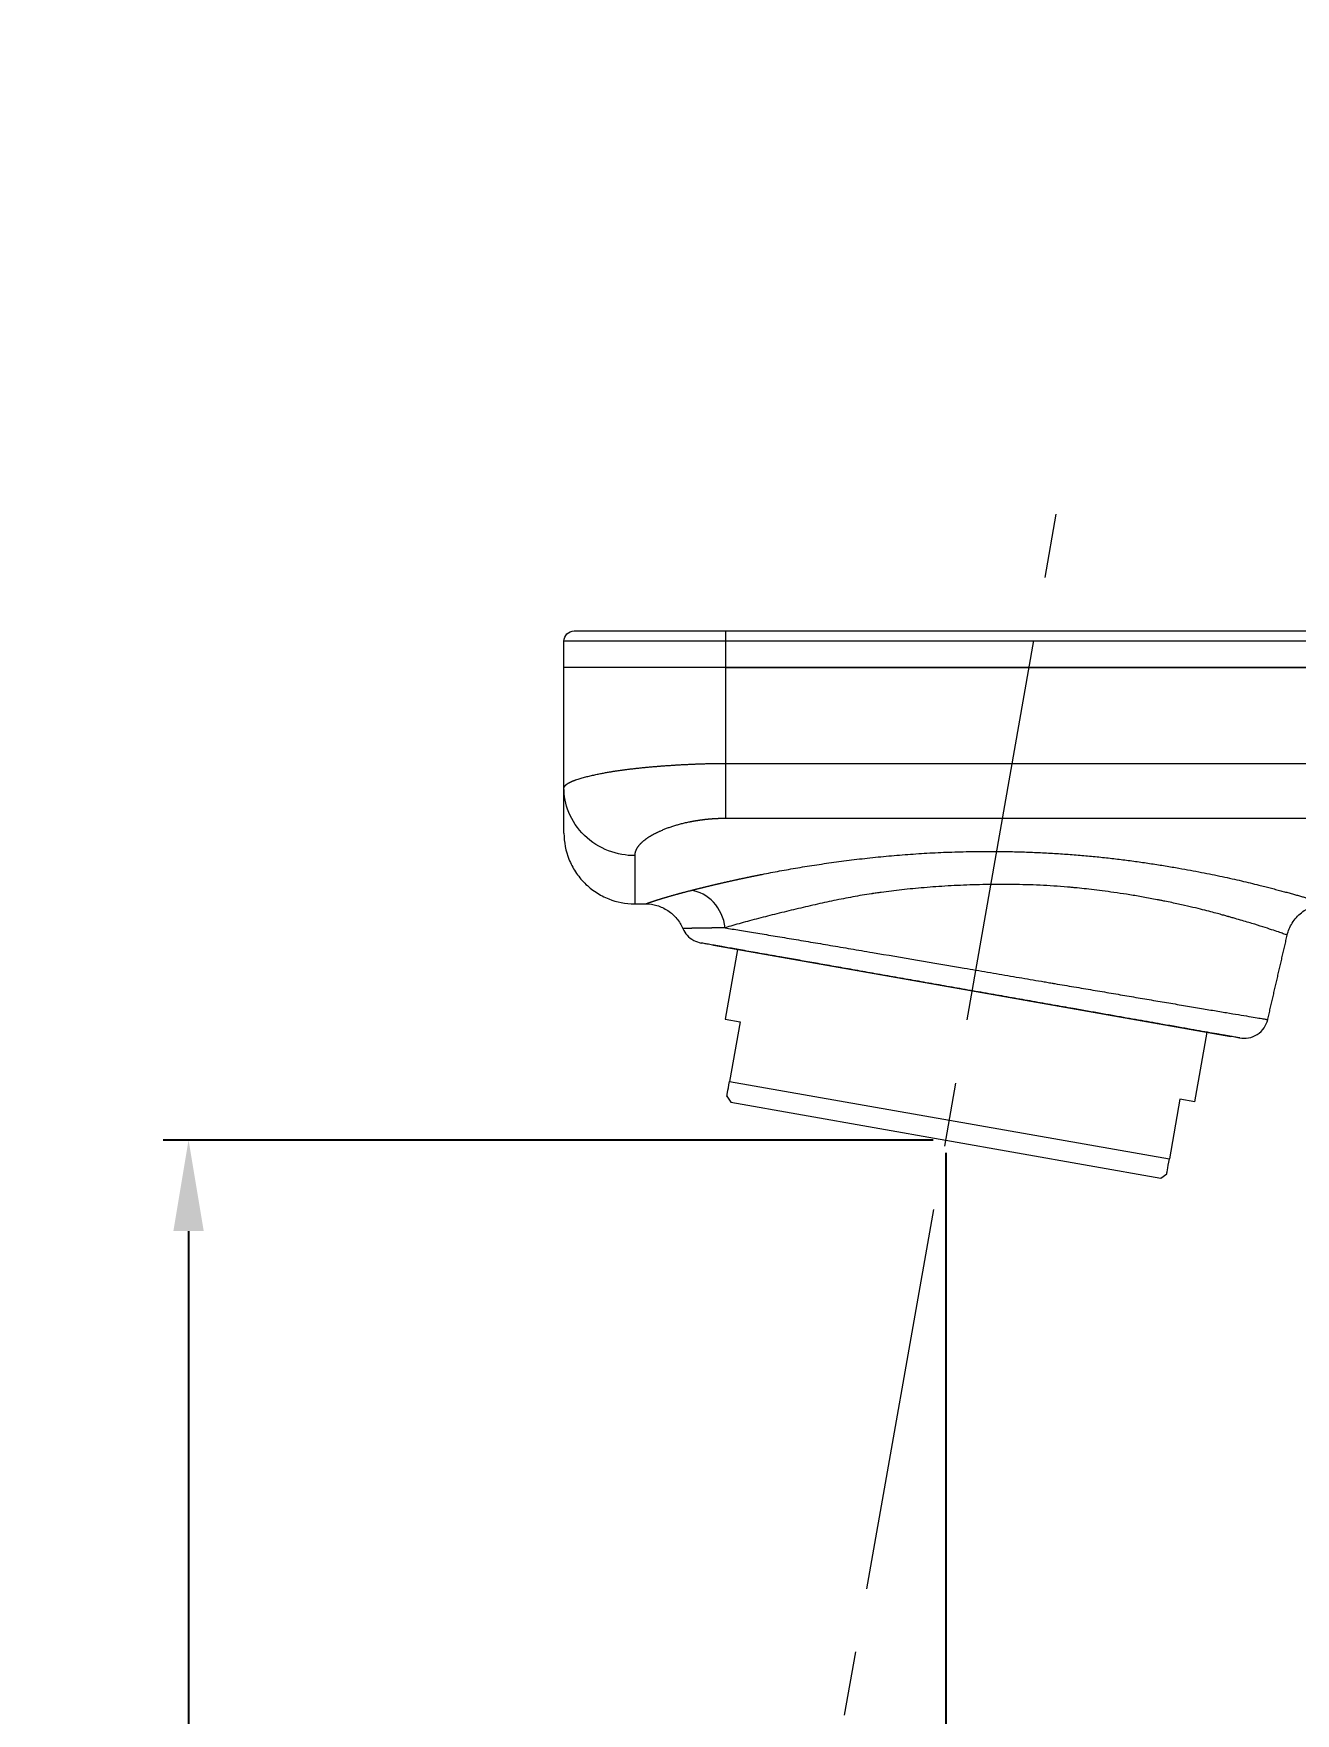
# Model space of a CAD drawing. Header units: millimetres. Extents: x 8809 to 9650, y -1236 to -642.
# Drawn here: x 9208.8 to 9271.2, y -884.3 to -801.2 of the extents above; entities that cross this region are included whole.
import ezdxf

# ---------------------------------------------------------------- set-up
doc = ezdxf.new("R2010")
doc.units = ezdxf.units.MM
doc.linetypes.add('CENTER2', pattern=[28.575, 19.05, -3.175, 3.175, -3.175])
doc.layers.add('CENTER', color=1, linetype='CENTER2', lineweight=15)
doc.layers.add('DIM', color=3, linetype='Continuous', lineweight=9)
doc.styles.get("Standard").update_dxf_attribs({"font": 'arial.ttf'})
doc.dimstyles.new('사본 ISO-25', dxfattribs={"dimtxt": 4, "dimasz": 4, "dimexe": 1.25, "dimexo": 0.625, "dimgap": 1.5, "dimtad": 1, "dimtih": 1, "dimtoh": 1, "dimdec": 1, "dimzin": 9, "dimdsep": 46, "dimtxsty": 'Standard', "dimcen": 2.5, "dimclrd": 3, "dimclre": 3, "dimclrt": 4, "dimadec": 0, "dimazin": 0, "dimtfac": 1, "dimtdec": 1, "dimtmove": 0, "dimatfit": 3, "dimfxl": 1, "dimarcsym": 0})

# ---------------------------------------------------------------- blocks, each defined once
blk = doc.blocks.new('*D61')
at = {"layer": 'Defpoints', "color": 0, "transparency": 16777216}
for p in [(9253.894, -855.968), (9378.996, -954.782), (9378.996, -992.051)]:
    blk.add_point(p, dxfattribs=at)
at = {"layer": 'DIM', "color": 3, "lineweight": -2, "transparency": 16777216}
for p, q in [((9253.894, -856.593), (9253.894, -993.301)), ((9378.996, -955.407), (9378.996, -993.301)), ((9258.394, -992.051), (9307.998, -992.051)), ((9374.496, -992.051), (9324.891, -992.051))]:
    blk.add_line(p, q, dxfattribs=at)
at = {"layer": 'DIM', "color": 3, "transparency": 16777216}
for points in [[(9258.394, -991.301), (9258.394, -992.801), (9253.894, -992.051)], [(9374.496, -991.301), (9374.496, -992.801), (9378.996, -992.051)]]:
    blk.add_solid(points, dxfattribs=at)
at = {"layer": 'DIM', "color": 4, "transparency": 16777216, "insert": (9316.445, -992.051), "char_height": 4.5, "attachment_point": 5}
blk.add_mtext('125.1', dxfattribs=at)
blk = doc.blocks.new('*D62')
at = {"layer": 'Defpoints', "color": 0, "transparency": 16777216}
for p in [(9378.995, -801.23), (9259.55, -823.888), (9290.121, -906.847), (9235.095, -962.582), (9378.995, -1059.882)]:
    blk.add_point(p, dxfattribs=at)
at = {"layer": 'DIM', "color": 3, "lineweight": -2, "transparency": 16777216}
for start, end in [(260.336797, 264.571448), (265.428272, 269.663203)]:
    blk.add_arc((9378.995, -146.484), 765.539, start, end, dxfattribs=at)
at = {"layer": 'DIM', "color": 3, "transparency": 16777216}
for points in [[(9250.366, -901.9), (9250.622, -900.422), (9246.06, -900.393)], [(9374.497, -911.26), (9374.493, -912.76), (9378.995, -912.023)]]:
    blk.add_solid(points, dxfattribs=at)
at = {"layer": 'DIM', "color": 4, "transparency": 16777216, "insert": (9312.274, -909.11), "char_height": 4.5, "attachment_point": 5}
blk.add_mtext('10°', dxfattribs=at)
blk = doc.blocks.new('*D63')
at = {"layer": 'Defpoints', "color": 0, "transparency": 16777216}
for p in [(9253.894, -855.968), (9216.421, -962.582), (9353.996, -962.582)]:
    blk.add_point(p, dxfattribs=at)
at = {"layer": 'DIM', "color": 3, "lineweight": -2, "transparency": 16777216}
for p, q in [((9253.269, -855.968), (9215.171, -855.968)), ((9216.421, -860.468), (9216.421, -905.478)), ((9216.421, -958.082), (9216.421, -913.073)), ((9353.371, -962.582), (9215.171, -962.582))]:
    blk.add_line(p, q, dxfattribs=at)
at = {"layer": 'DIM', "color": 3, "transparency": 16777216}
for points in [[(9215.671, -860.468), (9217.171, -860.468), (9216.421, -855.968)], [(9215.671, -958.082), (9217.171, -958.082), (9216.421, -962.582)]]:
    blk.add_solid(points, dxfattribs=at)
at = {"layer": 'DIM', "color": 4, "transparency": 16777216, "insert": (9216.421, -909.275), "char_height": 4.5, "attachment_point": 5}
blk.add_mtext('106.6', dxfattribs=at)

msp = doc.modelspace()

# ---------------------------------------------------------------- linework, layer by layer
at = {"linetype": 'Continuous', "lineweight": 18, "extrusion": (0, 1, 0)}
for p, q in [((9235.496, -830.782), (9242.996, -830.782)), ((9242.996, -830.782), (9394.996, -830.782)), ((9234.996, -832.582), (9234.996, -831.282)), ((9242.996, -832.582), (9234.996, -832.582)), ((9395.098, -832.582), (9242.996, -832.582)), ((9242.996, -832.582), (9394.996, -832.582)), ((9238.496, -844.282), (9239.033, -844.282)), ((9242.393, -846.325), (9255.392, -848.617)), ((9243.575, -846.533), (9242.967, -849.98)), ((9255.392, -848.617), (9267.998, -850.84)), ((9242.967, -849.98), (9243.706, -850.11)), ((9243.706, -850.11), (9243.185, -853.065)), ((9266.209, -854.078), (9266.817, -850.631)), ((9243.185, -853.065), (9264.949, -856.902)), ((9243.05, -853.797), (9243.258, -854.093)), ((9243.258, -854.093), (9264.53, -857.844)), ((9265.47, -853.948), (9264.949, -856.902)), ((9266.209, -854.078), (9265.47, -853.948)), ((9264.53, -857.844), (9264.826, -857.636))]:
    msp.add_line(p, q, dxfattribs=at)
at = {"linetype": 'Continuous', "lineweight": 13, "extrusion": (0, 1, 0)}
for p, q in [((9242.996, -830.782), (9242.996, -831.282)), ((9242.996, -831.282), (9234.996, -831.282)), ((9394.996, -831.282), (9242.996, -831.282)), ((9242.996, -831.282), (9242.996, -832.582)), ((9242.996, -832.582), (9242.996, -837.331)), ((9242.996, -837.331), (9242.996, -840.059)), ((9242.996, -837.331), (9320.996, -837.331)), ((9320.996, -840.059), (9242.996, -840.059))]:
    msp.add_line(p, q, dxfattribs=at)
at = {"linetype": 'Continuous', "lineweight": 18, "extrusion": (0, 0, -1)}
msp.add_arc((-9235.496, -831.282), 0.5, 0, 90, dxfattribs=at)
at = {"linetype": 'Continuous', "lineweight": 18}
msp.add_ellipse((9241.265, -845.597), major_axis=(-0.51, 1.934), ratio=0.852468, start_param=4.557071, end_param=5.983282, dxfattribs=at)
for points, degree, knots in [([(9242.996, -832.582), (9242.73, -832.582), (9242.467, -832.582), (9241.944, -832.582), (9241.685, -832.582), (9241.171, -832.582), (9240.916, -832.582), (9240.6, -832.582), (9240.537, -832.582), (9240.411, -832.582), (9240.348, -832.582), (9240.161, -832.582), (9240.039, -832.582), (9239.675, -832.582), (9239.438, -832.582), (9238.978, -832.582), (9238.755, -832.582), (9238.428, -832.582), (9238.321, -832.582), (9238.162, -832.582), (9238.11, -832.582), (9238.006, -832.582), (9237.954, -832.582), (9237.7, -832.582), (9237.507, -832.582), (9237.139, -832.582), (9236.966, -832.582), (9236.637, -832.582), (9236.482, -832.582), (9236.3, -832.582), (9236.264, -832.582), (9236.194, -832.582), (9236.091, -832.582), (9235.995, -832.582), (9235.811, -832.582), (9235.7, -832.582), (9235.502, -832.582), (9235.415, -832.582), (9235.303, -832.582), (9235.269, -832.582), (9235.221, -832.582), (9235.206, -832.582), (9235.178, -832.582), (9235.165, -832.582), (9235.102, -832.582), (9235.064, -832.582), (9235.012, -832.582), (9234.998, -832.582), (9234.996, -832.582)], 3, [0, 0, 0, 0, 0.0625, 0.0625, 0.125, 0.125, 0.1875, 0.1875, 0.203125, 0.203125, 0.21875, 0.21875, 0.25, 0.25, 0.3125, 0.3125, 0.375, 0.375, 0.40625, 0.40625, 0.421875, 0.421875, 0.4375, 0.4375, 0.5, 0.5, 0.5625, 0.5625, 0.625, 0.625, 0.640625, 0.640625, 0.65625, 0.6875, 0.6875, 0.75, 0.75, 0.8125, 0.8125, 0.84375, 0.84375, 0.859375, 0.859375, 0.875, 0.875, 0.9375, 0.9375, 1, 1, 1, 1]), ([(9234.996, -840.782), (9234.996, -840.782), (9234.996, -840.782), (9234.996, -838.547)], 2, [0, 0, 0, 0.000379, 1, 1, 1]), ([(9234.996, -840.782), (9235, -841.239), (9235.124, -841.896), (9235.55, -842.715), (9236.003, -843.275), (9236.563, -843.728), (9237.382, -844.154), (9238.04, -844.278), (9238.496, -844.282)], 3, [0, 0, 0, 0, 0.239459, 0.368402, 0.499992, 0.631585, 0.760526, 1, 1, 1, 1]), ([(9270.781, -845.832), (9270.781, -845.832), (9270.781, -845.832), (9270.78, -845.832), (9270.779, -845.831), (9270.771, -845.828), (9270.756, -845.823), (9270.718, -845.808), (9270.678, -845.793), (9270.568, -845.752), (9270.498, -845.727), (9270.325, -845.666), (9270.222, -845.63), (9269.982, -845.55), (9269.845, -845.505), (9269.536, -845.405), (9269.363, -845.351), (9268.983, -845.235), (9268.775, -845.173), (9268.437, -845.074), (9268.32, -845.04), (9268.138, -844.988), (9268.046, -844.962), (9267.935, -844.931), (9267.879, -844.915), (9267.851, -844.907), (9267.837, -844.903), (9267.83, -844.901), (9267.826, -844.9), (9267.825, -844.9), (9267.824, -844.9), (9267.823, -844.899), (9267.823, -844.899), (9267.823, -844.899), (9267.823, -844.899), (9267.823, -844.899), (9267.771, -844.885), (9267.711, -844.868), (9267.569, -844.828), (9267.488, -844.805), (9267.304, -844.754), (9267.201, -844.726), (9266.971, -844.665), (9266.844, -844.632), (9266.565, -844.561), (9266.412, -844.524), (9266.078, -844.444), (9265.897, -844.402), (9265.506, -844.315), (9265.296, -844.269), (9264.958, -844.198), (9264.841, -844.174), (9264.661, -844.138), (9264.569, -844.12), (9264.46, -844.098), (9264.404, -844.087), (9264.377, -844.082), (9264.363, -844.079), (9264.356, -844.078), (9264.352, -844.077), (9264.351, -844.077), (9264.35, -844.076), (9264.349, -844.076), (9264.112, -844.03), (9263.882, -843.987), (9263.543, -843.927), (9263.431, -843.907), (9263.21, -843.87), (9263.101, -843.852), (9262.777, -843.8), (9262.566, -843.768), (9262.157, -843.708), (9261.96, -843.681), (9261.579, -843.631), (9261.396, -843.608), (9261.048, -843.566), (9260.883, -843.547), (9260.57, -843.514), (9260.423, -843.499), (9260.218, -843.479), (9260.119, -843.47), (9260.01, -843.46), (9259.957, -843.455), (9259.931, -843.453), (9259.918, -843.452), (9259.912, -843.451), (9259.909, -843.451), (9259.907, -843.451), (9259.906, -843.451), (9259.906, -843.451), (9259.906, -843.451), (9259.906, -843.451), (9259.906, -843.451), (9259.68, -843.432), (9259.454, -843.415), (9259.001, -843.385), (9258.775, -843.373), (9258.097, -843.341), (9257.647, -843.329), (9256.756, -843.317), (9256.316, -843.319), (9255.451, -843.334), (9255.026, -843.347), (9254.197, -843.384), (9253.792, -843.408), (9253.007, -843.464), (9252.626, -843.496), (9251.89, -843.567), (9251.535, -843.606), (9251.023, -843.669), (9250.855, -843.691), (9250.609, -843.725), (9250.488, -843.742), (9250.348, -843.762), (9250.279, -843.772), (9250.244, -843.777), (9250.227, -843.78), (9250.218, -843.781), (9250.215, -843.782), (9250.212, -843.782), (9250.211, -843.782), (9249.904, -843.829), (9249.595, -843.881), (9249.131, -843.965), (9248.975, -843.995), (9248.665, -844.056), (9248.51, -844.087), (9248.045, -844.184), (9247.734, -844.253), (9247.106, -844.395), (9246.79, -844.468), (9246.159, -844.618), (9245.845, -844.694), (9245.38, -844.81), (9245.226, -844.848), (9244.921, -844.926), (9244.771, -844.964), (9244.325, -845.081), (9244.037, -845.158), (9243.622, -845.274), (9243.487, -845.313), (9243.224, -845.39), (9243.096, -845.428), (9242.972, -845.467)], 3, [0, 0, 0, 0, 0.003368, 0.003368, 0.007277, 0.015093, 0.030727, 0.030727, 0.061994, 0.061994, 0.09326, 0.09326, 0.124527, 0.124527, 0.155794, 0.155794, 0.187061, 0.187061, 0.218328, 0.218328, 0.233961, 0.233961, 0.241778, 0.245686, 0.247641, 0.248618, 0.249106, 0.249351, 0.249473, 0.249534, 0.249564, 0.24958, 0.249587, 0.249591, 0.249591, 0.249595, 0.249595, 0.265228, 0.265228, 0.280862, 0.280862, 0.296495, 0.296495, 0.312129, 0.312129, 0.327762, 0.327762, 0.343396, 0.343396, 0.359029, 0.359029, 0.366846, 0.366846, 0.370754, 0.372708, 0.373685, 0.374174, 0.374418, 0.37454, 0.374601, 0.374632, 0.374632, 0.374662, 0.374662, 0.390296, 0.390296, 0.398113, 0.398113, 0.405929, 0.405929, 0.421563, 0.421563, 0.437196, 0.437196, 0.45283, 0.45283, 0.468463, 0.468463, 0.484096, 0.484096, 0.491913, 0.495822, 0.497776, 0.498753, 0.499241, 0.499486, 0.499608, 0.499669, 0.499699, 0.499715, 0.499722, 0.499722, 0.49973, 0.49973, 0.515363, 0.515363, 0.530997, 0.530997, 0.562264, 0.562264, 0.593531, 0.593531, 0.624797, 0.624797, 0.656064, 0.656064, 0.687331, 0.687331, 0.718598, 0.718598, 0.734232, 0.734232, 0.742048, 0.745957, 0.747911, 0.748888, 0.749376, 0.749621, 0.749743, 0.749743, 0.749865, 0.749865, 0.781132, 0.781132, 0.796765, 0.796765, 0.812399, 0.812399, 0.843666, 0.843666, 0.874932, 0.874932, 0.906199, 0.906199, 0.921833, 0.921833, 0.937466, 0.937466, 0.968733, 0.968733, 0.984367, 0.984367, 1, 1, 1, 1]), ([(9239.033, -844.282), (9239.229, -844.283), (9239.611, -844.338), (9240.154, -844.589), (9240.597, -844.991), (9240.797, -845.322), (9240.874, -845.502)], 3, [0, 0, 0, 0, 0.244577, 0.5, 0.755423, 1, 1, 1, 1]), ([(9270.781, -845.832), (9270.833, -845.613), (9271.001, -845.204), (9271.459, -844.685), (9272.068, -844.355), (9272.505, -844.284), (9272.73, -844.282)], 3, [0, 0, 0, 0, 0.24281, 0.5, 0.75719, 1, 1, 1, 1]), ([(9242.972, -845.467), (9242.962, -845.467), (9242.941, -845.467), (9242.911, -845.468), (9242.881, -845.468), (9242.851, -845.468), (9242.822, -845.469), (9242.792, -845.469), (9242.763, -845.469), (9242.734, -845.47), (9242.706, -845.47), (9242.677, -845.47), (9242.649, -845.471), (9242.621, -845.471), (9242.593, -845.471), (9242.566, -845.472), (9242.539, -845.472), (9242.512, -845.472), (9242.485, -845.473), (9242.459, -845.473), (9242.432, -845.474), (9242.406, -845.474), (9242.38, -845.474), (9242.355, -845.475), (9242.329, -845.475), (9242.304, -845.475), (9242.279, -845.476), (9242.255, -845.476), (9242.23, -845.476), (9242.206, -845.477), (9242.182, -845.477), (9242.158, -845.477), (9242.135, -845.478), (9242.112, -845.478), (9242.089, -845.478), (9242.066, -845.479), (9242.043, -845.479), (9242.021, -845.479), (9241.999, -845.48), (9241.977, -845.48), (9241.955, -845.48), (9241.934, -845.481), (9241.913, -845.481), (9241.892, -845.481), (9241.871, -845.482), (9241.851, -845.482), (9241.83, -845.482), (9241.81, -845.483), (9241.791, -845.483), (9241.771, -845.483), (9241.752, -845.484), (9241.733, -845.484), (9241.714, -845.484), (9241.695, -845.485), (9241.677, -845.485), (9241.659, -845.485), (9241.641, -845.486), (9241.623, -845.486), (9241.606, -845.486), (9241.589, -845.487), (9241.572, -845.487), (9241.555, -845.487), (9241.538, -845.487), (9241.522, -845.488), (9241.506, -845.488), (9241.49, -845.488), (9241.474, -845.489), (9241.459, -845.489), (9241.444, -845.489), (9241.429, -845.49), (9241.414, -845.49), (9241.399, -845.49), (9241.385, -845.49), (9241.371, -845.491), (9241.357, -845.491), (9241.343, -845.491), (9241.329, -845.491), (9241.316, -845.492), (9241.303, -845.492), (9241.29, -845.492), (9241.277, -845.492), (9241.265, -845.493), (9241.253, -845.493), (9241.241, -845.493), (9241.229, -845.493), (9241.217, -845.494), (9241.206, -845.494), (9241.195, -845.494), (9241.184, -845.494), (9241.173, -845.495), (9241.162, -845.495), (9241.152, -845.495), (9241.141, -845.495), (9241.131, -845.495), (9241.122, -845.496), (9241.112, -845.496), (9241.103, -845.496), (9241.093, -845.496), (9241.084, -845.496), (9241.076, -845.497), (9241.067, -845.497), (9241.059, -845.497), (9241.05, -845.497), (9241.042, -845.497), (9241.034, -845.498), (9241.027, -845.498), (9241.019, -845.498), (9241.012, -845.498), (9241.005, -845.498), (9240.998, -845.498), (9240.992, -845.498), (9240.985, -845.499), (9240.979, -845.499), (9240.973, -845.499), (9240.967, -845.499), (9240.961, -845.499), (9240.956, -845.499), (9240.95, -845.499), (9240.945, -845.499), (9240.94, -845.5), (9240.935, -845.5), (9240.931, -845.5), (9240.926, -845.5), (9240.922, -845.5), (9240.918, -845.5), (9240.914, -845.5), (9240.911, -845.5), (9240.907, -845.5), (9240.904, -845.5), (9240.901, -845.5), (9240.898, -845.5), (9240.895, -845.5), (9240.893, -845.501), (9240.89, -845.501), (9240.888, -845.501), (9240.886, -845.501), (9240.884, -845.501), (9240.883, -845.501), (9240.881, -845.501), (9240.88, -845.501), (9240.879, -845.501), (9240.878, -845.501), (9240.877, -845.501), (9240.877, -845.501), (9240.877, -845.501), (9240.876, -845.501)], 3, [0, 0, 0, 0, 0.007382, 0.014761, 0.022135, 0.029505, 0.036872, 0.044235, 0.051594, 0.058949, 0.0663, 0.073648, 0.080992, 0.088332, 0.095668, 0.103001, 0.110331, 0.117656, 0.124979, 0.132297, 0.139612, 0.146924, 0.154233, 0.161538, 0.168839, 0.176137, 0.183432, 0.190724, 0.198013, 0.205298, 0.21258, 0.219859, 0.227135, 0.234408, 0.241678, 0.248943, 0.256201, 0.263452, 0.270695, 0.27793, 0.285158, 0.292378, 0.299592, 0.306797, 0.313996, 0.321187, 0.328371, 0.335548, 0.342718, 0.349881, 0.357036, 0.364185, 0.371327, 0.378462, 0.38559, 0.392711, 0.399825, 0.406933, 0.414033, 0.421128, 0.428215, 0.435296, 0.442371, 0.449439, 0.4565, 0.463555, 0.470604, 0.477647, 0.484683, 0.491713, 0.498736, 0.505754, 0.512765, 0.519771, 0.52677, 0.533763, 0.540751, 0.547732, 0.554708, 0.561678, 0.568642, 0.5756, 0.582552, 0.589499, 0.596441, 0.603377, 0.610307, 0.617232, 0.624151, 0.631065, 0.637974, 0.644877, 0.651775, 0.658668, 0.665555, 0.672438, 0.679315, 0.686187, 0.693055, 0.699917, 0.706775, 0.713627, 0.720475, 0.727318, 0.734156, 0.740989, 0.747818, 0.754642, 0.761462, 0.768277, 0.775087, 0.781893, 0.788695, 0.795492, 0.802285, 0.809073, 0.815857, 0.822638, 0.829413, 0.836185, 0.842953, 0.849717, 0.856476, 0.863232, 0.869984, 0.876731, 0.883475, 0.890216, 0.896952, 0.903685, 0.910414, 0.917139, 0.923861, 0.930579, 0.937294, 0.944005, 0.950713, 0.957417, 0.964118, 0.970813, 0.977504, 0.984191, 0.990873, 0.99755, 1, 1, 1, 1]), ([(9240.884, -845.506), (9240.935, -845.63), (9241.073, -845.856), (9241.404, -846.106), (9241.657, -846.194), (9241.792, -846.219)], 3, [0, 0, 0, 0, 0.323675, 0.670192, 1, 1, 1, 1]), ([(9268.432, -850.916), (9268.437, -850.917), (9268.443, -850.918), (9268.432, -850.916), (9268.394, -850.909), (9268.33, -850.898), (9268.24, -850.882), (9268.125, -850.862), (9267.984, -850.837), (9267.817, -850.808), (9267.624, -850.774), (9267.35, -850.725), (9266.972, -850.659), (9266.46, -850.568), (9265.883, -850.467), (9265.242, -850.353), (9264.604, -850.241), (9263.994, -850.134), (9263.428, -850.034), (9262.835, -849.929), (9262.215, -849.82), (9261.568, -849.706), (9260.894, -849.587), (9260.104, -849.448), (9259.201, -849.288), (9258.189, -849.11), (9257.168, -848.93), (9256.139, -848.748), (9255.104, -848.566), (9254.07, -848.384), (9253.041, -848.202), (9252.021, -848.022), (9251.01, -847.844), (9250.015, -847.669), (9249.048, -847.498), (9248.125, -847.335), (9247.254, -847.182), (9246.434, -847.037), (9245.742, -846.915), (9245.163, -846.813), (9244.683, -846.729), (9244.238, -846.65), (9243.826, -846.577), (9243.448, -846.511), (9243.103, -846.45), (9242.753, -846.388), (9242.418, -846.329), (9242.129, -846.278), (9241.922, -846.242), (9241.815, -846.223), (9241.784, -846.217), (9241.778, -846.216)], 3, [0, 0, 0, 0, 0.010222, 0.024029, 0.037799, 0.051561, 0.065341, 0.079167, 0.093066, 0.107066, 0.121192, 0.135471, 0.160942, 0.18601, 0.210825, 0.235544, 0.260324, 0.277992, 0.295624, 0.313278, 0.331011, 0.348881, 0.366944, 0.385253, 0.410791, 0.435889, 0.4607, 0.48538, 0.510087, 0.534816, 0.559491, 0.584271, 0.609312, 0.634765, 0.660301, 0.685433, 0.710317, 0.735108, 0.759966, 0.777766, 0.795489, 0.813193, 0.830936, 0.848775, 0.866766, 0.884965, 0.910402, 0.935488, 0.960376, 0.985224, 1, 1, 1, 1]), ([(9268.417, -850.913), (9268.57, -850.938), (9268.871, -850.937), (9269.321, -850.77), (9269.657, -850.429), (9269.779, -850.155), (9269.817, -850.006)], 3, [0, 0, 0, 0, 0.241523, 0.498577, 0.756968, 1, 1, 1, 1]), ([(9243.055, -853.803), (9243.055, -853.803), (9243.055, -853.802), (9243.056, -853.798), (9243.057, -853.789), (9243.061, -853.77), (9243.069, -853.721), (9243.078, -853.672), (9243.112, -853.481), (9243.144, -853.296), (9243.185, -853.065)], 3, [0, 0, 0, 0, 0.060933, 0.060933, 0.123538, 0.248747, 0.248747, 0.499164, 0.499164, 1, 1, 1, 1]), ([(9264.819, -857.641), (9264.819, -857.641), (9264.819, -857.64), (9264.82, -857.636), (9264.822, -857.626), (9264.825, -857.608), (9264.834, -857.558), (9264.842, -857.509), (9264.876, -857.319), (9264.909, -857.134), (9264.949, -856.902)], 3, [0, 0, 0, 0, 0.060933, 0.060933, 0.123538, 0.248746, 0.248746, 0.499164, 0.499164, 1, 1, 1, 1])]:
    msp.add_open_spline(points, degree=degree, knots=knots, dxfattribs=at)
for points in [[(9234.996, -838.547), (9234.996, -835.56), (9234.996, -832.582)], [(9269.807, -850.051), (9270.294, -847.941), (9270.781, -845.832)]]:
    msp.add_open_spline(points, degree=2, dxfattribs=at)
at = {"linetype": 'Continuous', "lineweight": 13}
for points, knots in [([(9234.996, -838.547), (9234.996, -838.545), (9234.997, -838.541), (9234.997, -838.535), (9234.999, -838.529), (9235, -838.523), (9235.002, -838.516), (9235.004, -838.51), (9235.006, -838.503), (9235.009, -838.496), (9235.012, -838.49), (9235.016, -838.483), (9235.02, -838.476), (9235.024, -838.468), (9235.029, -838.461), (9235.035, -838.453), (9235.041, -838.446), (9235.047, -838.438), (9235.054, -838.43), (9235.061, -838.422), (9235.069, -838.414), (9235.078, -838.406), (9235.087, -838.397), (9235.097, -838.389), (9235.108, -838.38), (9235.119, -838.372), (9235.131, -838.363), (9235.144, -838.354), (9235.157, -838.345), (9235.171, -838.335), (9235.186, -838.326), (9235.202, -838.316), (9235.219, -838.307), (9235.236, -838.297), (9235.254, -838.287), (9235.274, -838.277), (9235.294, -838.267), (9235.315, -838.257), (9235.338, -838.246), (9235.361, -838.236), (9235.386, -838.225), (9235.411, -838.214), (9235.438, -838.203), (9235.466, -838.192), (9235.495, -838.181), (9235.525, -838.169), (9235.557, -838.158), (9235.61, -838.139), (9235.688, -838.112), (9235.793, -838.08), (9235.901, -838.048), (9236.012, -838.018), (9236.125, -837.989), (9236.238, -837.961), (9236.352, -837.935), (9236.465, -837.909), (9236.577, -837.885), (9236.688, -837.862), (9236.796, -837.84), (9236.901, -837.819), (9237.003, -837.8), (9237.101, -837.782), (9237.195, -837.765), (9237.281, -837.75), (9237.361, -837.737), (9237.437, -837.725), (9237.513, -837.713), (9237.591, -837.701), (9237.669, -837.69), (9237.748, -837.678), (9237.827, -837.667), (9237.908, -837.656), (9237.989, -837.645), (9238.071, -837.635), (9238.153, -837.624), (9238.236, -837.614), (9238.32, -837.604), (9238.404, -837.594), (9238.489, -837.585), (9238.574, -837.575), (9238.66, -837.566), (9238.746, -837.557), (9238.833, -837.548), (9238.92, -837.539), (9239.008, -837.531), (9239.096, -837.522), (9239.184, -837.514), (9239.273, -837.506), (9239.362, -837.498), (9239.451, -837.49), (9239.541, -837.483), (9239.631, -837.475), (9239.721, -837.468), (9239.811, -837.461), (9239.901, -837.454), (9239.991, -837.448), (9240.082, -837.441), (9240.173, -837.435), (9240.263, -837.429), (9240.354, -837.423), (9240.445, -837.417), (9240.535, -837.411), (9240.626, -837.406), (9240.716, -837.401), (9240.807, -837.395), (9240.897, -837.39), (9240.988, -837.386), (9241.078, -837.381), (9241.168, -837.377), (9241.258, -837.373), (9241.347, -837.369), (9241.437, -837.365), (9241.526, -837.361), (9241.615, -837.358), (9241.704, -837.354), (9241.793, -837.351), (9241.881, -837.349), (9241.969, -837.346), (9242.057, -837.344), (9242.144, -837.341), (9242.231, -837.339), (9242.318, -837.337), (9242.404, -837.336), (9242.49, -837.334), (9242.575, -837.333), (9242.66, -837.332), (9242.745, -837.332), (9242.829, -837.331), (9242.913, -837.331), (9242.968, -837.331), (9242.996, -837.331)], [0, 0, 0, 0, 0.003885, 0.007836, 0.011851, 0.015932, 0.020078, 0.02429, 0.028569, 0.032914, 0.037326, 0.041804, 0.046351, 0.050964, 0.055646, 0.060395, 0.065213, 0.0701, 0.075056, 0.080081, 0.085175, 0.090339, 0.095573, 0.100877, 0.106252, 0.111698, 0.117216, 0.122804, 0.128465, 0.134198, 0.140003, 0.145881, 0.151833, 0.157858, 0.163957, 0.170131, 0.176379, 0.182703, 0.189103, 0.195579, 0.202132, 0.208762, 0.21547, 0.222257, 0.229123, 0.236069, 0.243094, 0.250198, 0.270788, 0.29078, 0.310151, 0.328883, 0.34696, 0.364369, 0.381096, 0.397133, 0.412469, 0.427098, 0.441014, 0.454213, 0.46669, 0.478443, 0.48947, 0.499768, 0.508216, 0.516646, 0.525058, 0.533452, 0.541827, 0.550184, 0.55852, 0.566837, 0.575134, 0.583409, 0.591664, 0.599896, 0.608107, 0.616295, 0.62446, 0.6326, 0.640717, 0.648809, 0.656875, 0.664916, 0.67293, 0.680917, 0.688877, 0.696808, 0.704711, 0.712585, 0.720429, 0.728243, 0.736027, 0.743779, 0.751499, 0.759187, 0.766843, 0.774463, 0.782049, 0.789601, 0.797118, 0.804601, 0.81205, 0.819465, 0.826845, 0.834192, 0.841504, 0.848783, 0.856027, 0.863237, 0.870413, 0.877554, 0.884661, 0.891733, 0.89877, 0.905772, 0.912739, 0.91967, 0.926566, 0.933426, 0.94025, 0.947038, 0.953789, 0.960503, 0.96718, 0.97382, 0.980422, 0.986986, 0.993512, 1, 1, 1, 1]), ([(9238.496, -841.895), (9238.081, -841.895), (9237.633, -841.822), (9236.767, -841.492), (9236.351, -841.233), (9235.667, -840.572), (9235.401, -840.172), (9235.068, -839.352), (9234.999, -838.936), (9234.996, -838.547)], [0, 0, 0, 0, 0.251498, 0.251498, 0.502996, 0.502996, 0.754493, 0.754493, 1, 1, 1, 1]), ([(9242.996, -840.059), (9242.985, -840.059), (9242.964, -840.059), (9242.933, -840.059), (9242.901, -840.059), (9242.87, -840.059), (9242.838, -840.06), (9242.807, -840.061), (9242.775, -840.061), (9242.744, -840.062), (9242.712, -840.063), (9242.681, -840.064), (9242.65, -840.065), (9242.618, -840.066), (9242.587, -840.068), (9242.556, -840.069), (9242.525, -840.071), (9242.493, -840.072), (9242.462, -840.074), (9242.431, -840.076), (9242.4, -840.078), (9242.369, -840.08), (9242.338, -840.082), (9242.307, -840.084), (9242.276, -840.087), (9242.245, -840.089), (9242.214, -840.092), (9242.183, -840.095), (9242.152, -840.097), (9242.121, -840.1), (9242.091, -840.103), (9242.06, -840.106), (9242.029, -840.11), (9241.998, -840.113), (9241.968, -840.116), (9241.937, -840.12), (9241.906, -840.124), (9241.876, -840.127), (9241.845, -840.131), (9241.814, -840.135), (9241.784, -840.139), (9241.753, -840.143), (9241.723, -840.148), (9241.693, -840.152), (9241.662, -840.156), (9241.632, -840.161), (9241.601, -840.166), (9241.571, -840.17), (9241.541, -840.175), (9241.51, -840.18), (9241.48, -840.185), (9241.45, -840.191), (9241.42, -840.196), (9241.39, -840.201), (9241.36, -840.207), (9241.329, -840.212), (9241.299, -840.218), (9241.269, -840.224), (9241.239, -840.23), (9241.148, -840.248), (9240.999, -840.28), (9240.797, -840.329), (9240.602, -840.381), (9240.413, -840.437), (9240.232, -840.497), (9240.058, -840.56), (9239.891, -840.627), (9239.769, -840.68), (9239.687, -840.718), (9239.641, -840.739), (9239.597, -840.76), (9239.553, -840.782), (9239.51, -840.804), (9239.469, -840.825), (9239.428, -840.847), (9239.388, -840.869), (9239.348, -840.891), (9239.31, -840.912), (9239.273, -840.934), (9239.236, -840.957), (9239.2, -840.979), (9239.166, -841.001), (9239.132, -841.023), (9239.099, -841.045), (9239.067, -841.068), (9239.035, -841.09), (9239.005, -841.112), (9238.975, -841.135), (9238.947, -841.157), (9238.919, -841.18), (9238.892, -841.203), (9238.866, -841.225), (9238.841, -841.248), (9238.817, -841.271), (9238.793, -841.293), (9238.771, -841.316), (9238.749, -841.339), (9238.729, -841.362), (9238.709, -841.385), (9238.69, -841.408), (9238.672, -841.431), (9238.655, -841.454), (9238.638, -841.477), (9238.623, -841.5), (9238.609, -841.523), (9238.595, -841.546), (9238.582, -841.569), (9238.57, -841.593), (9238.559, -841.616), (9238.549, -841.639), (9238.54, -841.662), (9238.531, -841.686), (9238.524, -841.709), (9238.517, -841.732), (9238.512, -841.755), (9238.507, -841.779), (9238.503, -841.802), (9238.5, -841.825), (9238.498, -841.849), (9238.496, -841.872), (9238.496, -841.887), (9238.496, -841.895)], [0, 0, 0, 0, 0.004051, 0.008098, 0.012143, 0.016184, 0.020224, 0.024261, 0.028296, 0.03233, 0.036362, 0.040394, 0.044425, 0.048456, 0.052488, 0.056519, 0.060551, 0.064585, 0.068619, 0.072655, 0.076694, 0.080734, 0.084777, 0.088823, 0.092873, 0.096926, 0.100982, 0.105043, 0.109108, 0.113178, 0.117254, 0.121334, 0.12542, 0.129513, 0.133611, 0.137716, 0.141828, 0.145948, 0.150074, 0.154209, 0.158352, 0.162503, 0.166662, 0.170831, 0.175009, 0.179196, 0.183393, 0.1876, 0.191818, 0.196046, 0.200285, 0.204535, 0.208797, 0.21307, 0.217356, 0.221653, 0.225963, 0.230286, 0.234622, 0.238971, 0.269798, 0.300586, 0.331424, 0.362401, 0.393605, 0.425121, 0.457034, 0.489422, 0.499138, 0.508824, 0.518483, 0.528115, 0.537722, 0.547305, 0.556866, 0.566407, 0.575929, 0.585433, 0.594922, 0.604396, 0.613858, 0.623308, 0.632749, 0.642182, 0.651609, 0.661031, 0.67045, 0.679867, 0.689284, 0.698703, 0.708125, 0.717552, 0.726985, 0.736427, 0.745878, 0.75534, 0.764815, 0.774305, 0.78381, 0.793333, 0.802875, 0.812438, 0.822023, 0.831631, 0.841265, 0.850925, 0.860613, 0.870331, 0.88008, 0.889861, 0.899677, 0.909527, 0.919415, 0.92934, 0.939305, 0.949311, 0.959359, 0.969451, 0.979588, 0.98977, 1, 1, 1, 1]), ([(9241.265, -843.621), (9241.276, -843.618), (9241.298, -843.613), (9241.332, -843.604), (9241.366, -843.595), (9241.4, -843.587), (9241.435, -843.578), (9241.469, -843.569), (9241.504, -843.561), (9241.539, -843.552), (9241.574, -843.543), (9241.61, -843.534), (9241.645, -843.525), (9241.681, -843.517), (9241.717, -843.508), (9241.753, -843.499), (9241.789, -843.49), (9241.826, -843.481), (9241.863, -843.472), (9241.899, -843.463), (9241.936, -843.454), (9241.974, -843.445), (9242.011, -843.435), (9242.049, -843.426), (9242.087, -843.417), (9242.125, -843.408), (9242.163, -843.399), (9242.201, -843.39), (9242.24, -843.38), (9242.278, -843.371), (9242.317, -843.362), (9242.357, -843.352), (9242.396, -843.343), (9242.435, -843.334), (9242.475, -843.324), (9242.515, -843.315), (9242.555, -843.306), (9242.595, -843.296), (9242.636, -843.287), (9242.676, -843.277), (9242.717, -843.268), (9242.758, -843.258), (9242.799, -843.249), (9242.841, -843.239), (9242.882, -843.23), (9242.924, -843.22), (9242.966, -843.211), (9243.008, -843.201), (9243.051, -843.192), (9243.093, -843.182), (9243.136, -843.172), (9243.179, -843.163), (9243.222, -843.153), (9243.265, -843.143), (9243.309, -843.134), (9243.352, -843.124), (9243.396, -843.114), (9243.44, -843.105), (9243.484, -843.095), (9243.529, -843.085), (9243.573, -843.076), (9243.618, -843.066), (9243.663, -843.056), (9243.708, -843.046), (9243.754, -843.037), (9243.799, -843.027), (9243.845, -843.017), (9243.891, -843.007), (9243.937, -842.998), (9243.983, -842.988), (9244.03, -842.978), (9244.076, -842.968), (9244.123, -842.958), (9244.17, -842.949), (9244.217, -842.939), (9244.265, -842.929), (9244.313, -842.919), (9244.36, -842.909), (9244.408, -842.9), (9244.457, -842.89), (9244.505, -842.88), (9244.553, -842.87), (9244.602, -842.86), (9244.651, -842.85), (9244.7, -842.841), (9244.75, -842.831), (9245.064, -842.768), (9245.657, -842.655), (9246.56, -842.495), (9247.499, -842.344), (9248.472, -842.203), (9249.484, -842.074), (9250.528, -841.959), (9251.598, -841.862), (9252.681, -841.785), (9253.779, -841.728), (9254.785, -841.697), (9255.692, -841.685), (9256.494, -841.685), (9257.291, -841.698), (9258.085, -841.723), (9258.874, -841.759), (9259.659, -841.807), (9260.304, -841.856), (9260.813, -841.899), (9261.186, -841.934), (9261.557, -841.971), (9261.924, -842.011), (9262.289, -842.053), (9262.65, -842.097), (9263.008, -842.143), (9263.363, -842.191), (9263.714, -842.241), (9264.063, -842.293), (9264.409, -842.346), (9264.751, -842.401), (9265.09, -842.458), (9265.698, -842.563), (9266.544, -842.72), (9267.577, -842.932), (9268.527, -843.144), (9269.206, -843.308), (9269.667, -843.423), (9269.945, -843.494), (9270.21, -843.563), (9270.462, -843.63), (9270.701, -843.695), (9270.928, -843.757), (9271.142, -843.816), (9271.344, -843.873), (9271.533, -843.927), (9271.709, -843.978), (9271.936, -844.044), (9272.19, -844.119), (9272.431, -844.191), (9272.604, -844.243), (9272.707, -844.275), (9272.73, -844.282), (9272.73, -844.282), (9272.73, -844.282)], [0, 0, 0, 0, 0.001464, 0.002927, 0.004389, 0.005851, 0.007313, 0.008774, 0.010234, 0.011694, 0.013154, 0.014613, 0.016072, 0.01753, 0.018988, 0.020446, 0.021903, 0.02336, 0.024817, 0.026273, 0.02773, 0.029186, 0.030642, 0.032097, 0.033553, 0.035008, 0.036464, 0.037919, 0.039374, 0.040829, 0.042284, 0.043739, 0.045194, 0.046649, 0.048104, 0.049559, 0.051014, 0.052469, 0.053925, 0.05538, 0.056836, 0.058292, 0.059748, 0.061204, 0.06266, 0.064117, 0.065574, 0.067031, 0.068489, 0.069947, 0.071405, 0.072864, 0.074323, 0.075783, 0.077243, 0.078703, 0.080164, 0.081625, 0.083087, 0.08455, 0.086013, 0.087476, 0.088941, 0.090405, 0.091871, 0.093337, 0.094804, 0.096271, 0.097739, 0.099208, 0.100678, 0.102148, 0.103619, 0.105091, 0.106564, 0.108038, 0.109512, 0.110987, 0.112464, 0.113941, 0.115419, 0.116898, 0.118378, 0.11986, 0.121342, 0.122825, 0.124309, 0.149609, 0.174704, 0.199694, 0.224678, 0.249754, 0.275308, 0.300616, 0.325789, 0.350937, 0.376175, 0.394415, 0.412541, 0.430598, 0.448628, 0.466677, 0.484788, 0.503007, 0.511897, 0.520781, 0.529662, 0.538547, 0.547441, 0.556349, 0.565277, 0.57423, 0.583213, 0.592231, 0.601289, 0.610393, 0.619547, 0.628756, 0.66037, 0.691641, 0.722776, 0.753982, 0.76525, 0.77648, 0.787681, 0.798862, 0.810033, 0.821204, 0.832383, 0.84358, 0.854805, 0.866067, 0.877375, 0.902087, 0.926599, 0.951012, 0.975427, 0.999945, 1, 1, 1, 1]), ([(9238.496, -841.895), (9238.496, -842.29), (9238.496, -842.637), (9238.496, -843.233), (9238.496, -843.482), (9238.496, -843.882), (9238.496, -844.032), (9238.496, -844.232), (9238.496, -844.282), (9238.496, -844.282), (9238.496, -844.282), (9238.496, -844.282)], [0, 0, 0, 0, 0.24993, 0.24993, 0.499861, 0.499861, 0.749791, 0.749791, 0.999722, 0.999722, 1, 1, 1, 1]), ([(9239.033, -844.282), (9239.033, -844.282), (9239.033, -844.282), (9239.034, -844.282), (9239.036, -844.281), (9239.039, -844.28), (9239.043, -844.278), (9239.047, -844.277), (9239.052, -844.275), (9239.058, -844.273), (9239.065, -844.27), (9239.073, -844.267), (9239.081, -844.264), (9239.09, -844.261), (9239.1, -844.257), (9239.111, -844.254), (9239.122, -844.249), (9239.135, -844.245), (9239.148, -844.24), (9239.162, -844.236), (9239.176, -844.23), (9239.192, -844.225), (9239.208, -844.219), (9239.225, -844.213), (9239.243, -844.207), (9239.262, -844.201), (9239.281, -844.194), (9239.301, -844.187), (9239.322, -844.18), (9239.344, -844.173), (9239.367, -844.166), (9239.39, -844.158), (9239.414, -844.15), (9239.439, -844.142), (9239.465, -844.133), (9239.492, -844.125), (9239.519, -844.116), (9239.547, -844.107), (9239.576, -844.097), (9239.606, -844.088), (9239.637, -844.078), (9239.668, -844.069), (9239.7, -844.059), (9239.733, -844.048), (9239.767, -844.038), (9239.801, -844.027), (9239.837, -844.017), (9239.873, -844.006), (9239.91, -843.995), (9239.947, -843.983), (9239.986, -843.972), (9240.025, -843.96), (9240.065, -843.948), (9240.106, -843.936), (9240.148, -843.924), (9240.19, -843.912), (9240.233, -843.899), (9240.277, -843.887), (9240.322, -843.874), (9240.368, -843.861), (9240.414, -843.848), (9240.461, -843.835), (9240.509, -843.822), (9240.558, -843.808), (9240.608, -843.795), (9240.658, -843.781), (9240.709, -843.767), (9240.761, -843.753), (9240.814, -843.739), (9240.868, -843.724), (9240.922, -843.71), (9240.977, -843.696), (9241.033, -843.681), (9241.09, -843.666), (9241.147, -843.651), (9241.205, -843.636), (9241.245, -843.626), (9241.265, -843.621)], [0, 0, 0, 0, 0.013463, 0.027923, 0.042337, 0.056705, 0.071028, 0.085306, 0.09954, 0.113731, 0.127878, 0.141984, 0.156047, 0.170069, 0.184051, 0.197993, 0.211895, 0.225759, 0.239584, 0.253372, 0.267123, 0.280838, 0.294518, 0.308162, 0.321773, 0.335349, 0.348893, 0.362405, 0.375885, 0.389334, 0.402752, 0.416142, 0.429502, 0.442834, 0.456139, 0.469418, 0.48267, 0.495896, 0.509099, 0.522277, 0.535432, 0.548565, 0.561676, 0.574767, 0.587837, 0.600887, 0.613919, 0.626933, 0.63993, 0.65291, 0.665875, 0.678825, 0.69176, 0.704683, 0.717592, 0.73049, 0.743377, 0.756254, 0.769121, 0.781979, 0.794829, 0.807673, 0.82051, 0.833341, 0.846167, 0.85899, 0.871809, 0.884626, 0.897441, 0.910256, 0.92307, 0.935885, 0.948702, 0.961521, 0.974343, 0.987169, 1, 1, 1, 1]), ([(9242.972, -845.467), (9243.084, -845.486), (9243.2, -845.506), (9243.439, -845.545), (9243.562, -845.566), (9243.94, -845.629), (9244.205, -845.672), (9244.757, -845.763), (9245.044, -845.81), (9245.636, -845.908), (9246.246, -846.009), (9246.88, -846.115), (9247.361, -846.195), (9247.523, -846.222), (9247.847, -846.277), (9248.011, -846.305), (9248.342, -846.361), (9248.509, -846.389), (9248.848, -846.447), (9249.191, -846.505), (9249.542, -846.564), (9249.897, -846.625), (9250.076, -846.655), (9250.98, -846.808), (9251.73, -846.936), (9253.254, -847.196), (9254.028, -847.328), (9255.186, -847.526), (9255.571, -847.592), (9256.336, -847.723), (9257.097, -847.854), (9257.841, -847.98), (9258.39, -848.074), (9258.662, -848.12), (9258.976, -848.173), (9259.132, -848.2), (9259.209, -848.213), (9259.248, -848.22), (9259.267, -848.223), (9259.277, -848.224), (9259.282, -848.225), (9259.284, -848.226), (9259.285, -848.226), (9259.286, -848.226), (9259.286, -848.226), (9259.602, -848.279), (9259.917, -848.333), (9260.543, -848.439), (9260.854, -848.491), (9261.47, -848.596), (9261.775, -848.648), (9262.225, -848.724), (9262.374, -848.75), (9262.67, -848.8), (9262.817, -848.825), (9263.11, -848.875), (9263.256, -848.9), (9263.548, -848.949), (9263.694, -848.974), (9264.13, -849.048), (9264.419, -849.097), (9264.988, -849.193), (9265.269, -849.24), (9265.817, -849.333), (9266.352, -849.423), (9266.852, -849.507), (9267.21, -849.567), (9267.327, -849.587), (9267.554, -849.625), (9267.664, -849.643), (9267.985, -849.697), (9268.186, -849.731), (9268.558, -849.793), (9268.728, -849.822), (9269.034, -849.873), (9269.169, -849.896), (9269.404, -849.935), (9269.502, -849.952), (9269.66, -849.979), (9269.719, -849.989), (9269.779, -849.999), (9269.793, -850.001), (9269.808, -850.004), (9269.813, -850.005), (9269.817, -850.005), (9269.817, -850.006), (9269.817, -850.006), (9269.817, -850.006), (9269.817, -850.006), (9269.817, -850.006), (9269.817, -850.006)], [0, 0, 0, 0, 0.015629, 0.015629, 0.031258, 0.031258, 0.062515, 0.062515, 0.093773, 0.093773, 0.12503, 0.156288, 0.156288, 0.171916, 0.171916, 0.187545, 0.187545, 0.203174, 0.203174, 0.218803, 0.234431, 0.234431, 0.25006, 0.25006, 0.312575, 0.312575, 0.37509, 0.37509, 0.406348, 0.406348, 0.437605, 0.468863, 0.468863, 0.484491, 0.492306, 0.496213, 0.498167, 0.499143, 0.499632, 0.499876, 0.499998, 0.500059, 0.50009, 0.50009, 0.50012, 0.50012, 0.531378, 0.531378, 0.562635, 0.562635, 0.593893, 0.593893, 0.609521, 0.609521, 0.62515, 0.62515, 0.640779, 0.640779, 0.656408, 0.656408, 0.687665, 0.687665, 0.718923, 0.718923, 0.75018, 0.781438, 0.781438, 0.797067, 0.797067, 0.812695, 0.812695, 0.843953, 0.843953, 0.87521, 0.87521, 0.906468, 0.906468, 0.937725, 0.937725, 0.968983, 0.968983, 0.984612, 0.984612, 0.992426, 0.996333, 0.998287, 0.999264, 0.999752, 0.999752, 1, 1, 1, 1])]:
    msp.add_open_spline(points, degree=3, knots=knots, dxfattribs=at)
at = {"layer": 'CENTER'}
msp.add_line((9235.095, -962.582), (9259.55, -823.888), dxfattribs=at)

# ---------------------------------------------------------------- dimensions: what is measured, and where the dimension line sits
at = {"layer": 'DIM', "color": 1}
dim = msp.add_angular_dim_2l(base=(9290.121, -906.847), line1=((9378.995, -1059.882), (9378.995, -801.23)), line2=((9235.095, -962.582), (9259.55, -823.888)), dimstyle='사본 ISO-25', override={"dimtxt": 4.5, "dimasz": 4.5, "dimtad": 0}, dxfattribs=at)
dim.commit()
dim.dimension.update_dxf_attribs({"geometry": '*D62', "text_midpoint": (9312.274, -909.11)})
dim = msp.add_linear_dim(base=(9216.421, -962.582), p1=(9253.894, -855.968), p2=(9353.996, -962.582), angle=90, dimstyle='사본 ISO-25', override={"dimtxt": 4.5, "dimasz": 4.5, "dimtad": 0}, dxfattribs=at)
dim.commit()
dim.dimension.update_dxf_attribs({"geometry": '*D63', "text_midpoint": (9216.421, -909.275)})
dim = msp.add_linear_dim(base=(9378.996, -992.051), p1=(9253.894, -855.968), p2=(9378.996, -954.782), dimstyle='사본 ISO-25', override={"dimtxt": 4.5, "dimasz": 4.5, "dimtad": 0}, dxfattribs=at)
dim.commit()
dim.dimension.update_dxf_attribs({"geometry": '*D61', "text_midpoint": (9316.445, -992.051)})

doc.saveas('drawing.dxf')
